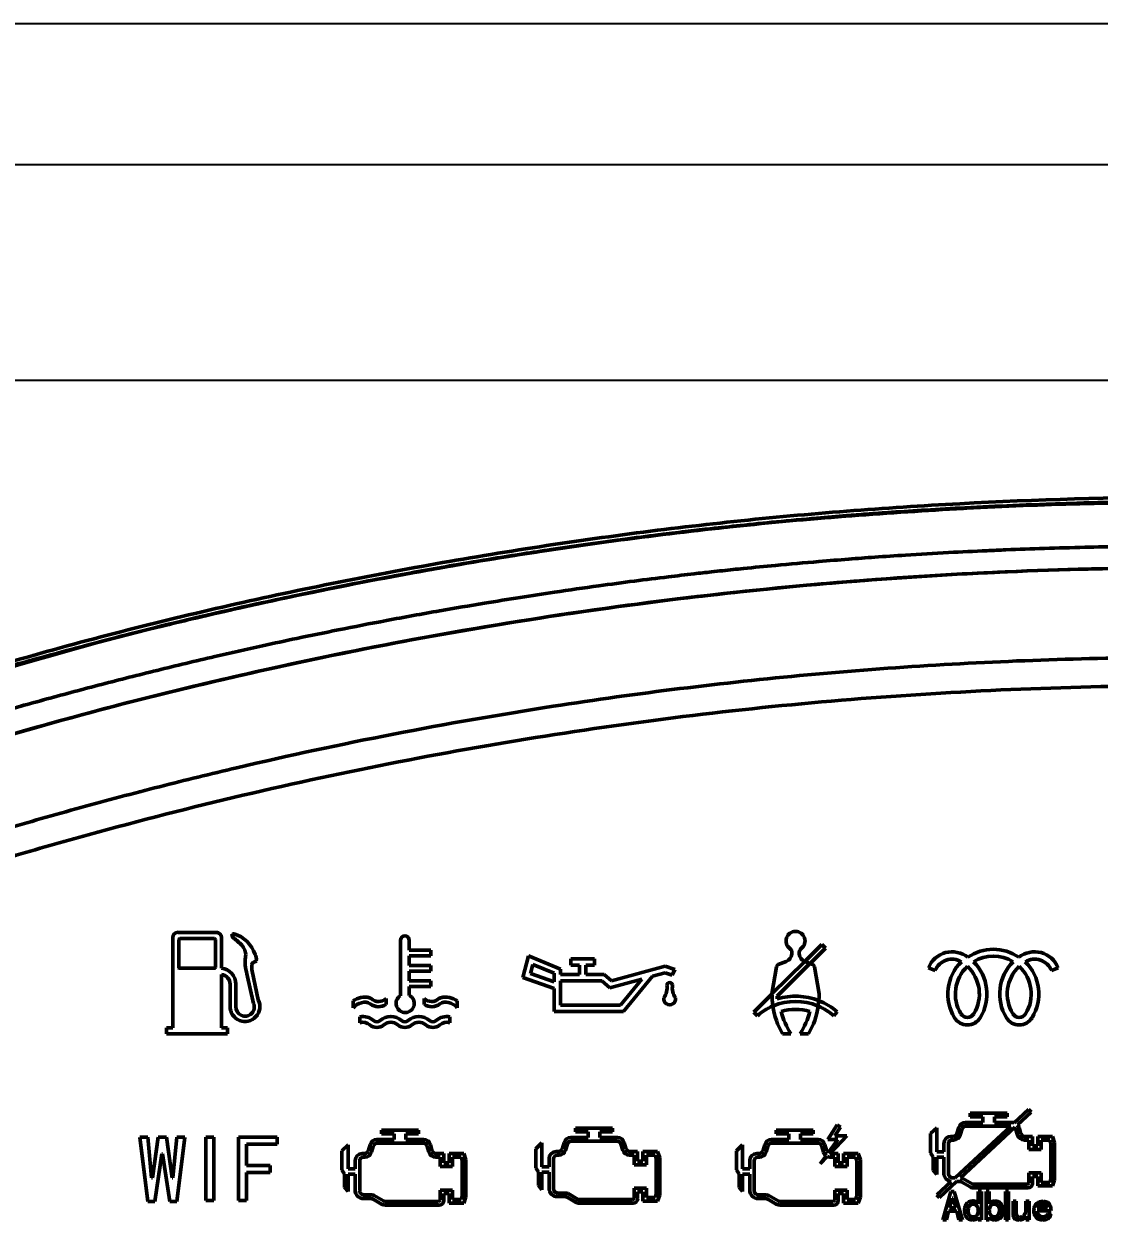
# Model space of a CAD drawing. Extents: x -188 to 653, y 38 to 632.
# Drawn here: x -34.6 to 41.7, y 547.6 to 632.5 of the extents above; entities that cross this region are included whole.
import ezdxf

# ---------------------------------------------------------------- set-up
doc = ezdxf.new("R2010")
doc.units = 0
doc.header["$LTSCALE"] = 5
doc.layers.get('Defpoints').update_dxf_attribs({"linetype": 'CONTINUOUS'})
doc.layers.add('1轮廓实线层', color=7, linetype='CONTINUOUS')
doc.layers.add('2细线层', color=3, linetype='CONTINUOUS')
doc.styles.add('PC_TEXTSTYLE', font='SIMKAI.TTF', dxfattribs={"width": 0.8})
doc.dimstyles.new('TH_GBDIM', dxfattribs={"dimtxt": 3.5, "dimasz": 2.5, "dimexe": 2, "dimexo": 0, "dimgap": 1.5, "dimtad": 1, "dimdec": 1, "dimzin": 0, "dimdsep": 46, "dimtxsty": 'PC_TEXTSTYLE', "dimcen": 2.5, "dimadec": 0, "dimazin": 0, "dimtfac": 0.714286, "dimtdec": 4, "dimtmove": 0, "dimatfit": 3, "dimfxl": 0, "dimtolj": 1, "dimtzin": 0, "dimarcsym": 0})

# ---------------------------------------------------------------- blocks, each defined once
blk = doc.blocks.new('*D7')
at = {"layer": '2细线层', "color": 0, "lineweight": -2}
for p, q in [((-58.415, 603.013), (-58.415, 607.674)), ((153.585, 600.321), (153.585, 607.674)), ((-55.915, 607.174), (151.085, 607.174))]:
    blk.add_line(p, q, dxfattribs=at)
at = {"layer": '2细线层', "color": 0, "lineweight": 50}
for points in [[(-55.915, 607.59), (-55.915, 606.757), (-58.415, 607.174)], [(151.085, 607.59), (151.085, 606.757), (153.585, 607.174)]]:
    blk.add_solid(points, dxfattribs=at)
at = {"layer": 'Defpoints', "color": 0, "lineweight": 50}
for p in [(153.585, 607.174), (-58.415, 603.013), (153.585, 600.321)]:
    blk.add_point(p, dxfattribs=at)
at = {"layer": '2细线层', "color": 0, "insert": (47.585, 610.424), "char_height": 3.5, "attachment_point": 5}
blk.add_mtext('\\A1;212', dxfattribs=at)

msp = doc.modelspace()

# ---------------------------------------------------------------- linework, layer by layer
at = {"layer": '1轮廓实线层', "ltscale": 5}
msp.add_line((642.852, 622.453), (-163.148, 622.453), dxfattribs=at)
at = {"layer": '1轮廓实线层', "lineweight": 50}
for p, q in [((-20.919, 568.002), (-23.625, 568.002)), ((-24.002, 567.626), (-24.002, 561.235)), ((-23.566, 567.501), (-23.566, 565.516)), ((-21.044, 567.567), (-23.5, 567.567)), ((-20.978, 565.516), (-20.978, 567.501)), ((-20.542, 565.45), (-20.542, 567.626)), ((-7.846, 567.43), (-7.846, 563.507)), ((-7.215, 566.74), (-7.215, 567.43)), ((22.051, 567.137), (20.846, 565.942)), ((22.311, 566.874), (22.051, 567.137)), ((-5.687, 566.74), (-7.215, 566.74)), ((-7.215, 565.649), (-7.215, 566.33)), ((-7.215, 566.33), (-5.687, 566.33)), ((-5.687, 566.33), (-5.687, 566.74)), ((1.252, 566.324), (0.843, 564.799)), ((3.524, 565.401), (1.252, 566.324)), ((5.916, 566.128), (4.257, 566.128)), ((4.257, 566.128), (4.257, 565.68)), ((5.916, 565.68), (5.916, 566.128)), ((21.221, 565.793), (22.311, 566.874)), ((-23.5, 565.45), (-21.044, 565.45)), ((-17.93, 563.203), (-18.362, 565.259)), ((-5.687, 565.649), (-7.215, 565.649)), ((-7.215, 564.558), (-7.215, 565.239)), ((-7.215, 565.239), (-5.687, 565.239)), ((-5.687, 565.239), (-5.687, 565.649)), ((1.553, 565.717), (1.384, 565.086)), ((3.075, 565.099), (1.553, 565.717)), ((3.524, 565.007), (3.524, 565.401)), ((4.257, 565.68), (4.874, 565.68)), ((4.874, 565.68), (4.874, 565.007)), ((5.323, 565.007), (5.323, 565.68)), ((5.323, 565.68), (5.916, 565.68)), ((10.95, 565.596), (7.133, 564.558)), ((11.616, 565.358), (10.95, 565.596)), ((11.449, 564.954), (11.616, 565.358)), ((18.839, 565.556), (18.512, 563.628)), ((20.841, 565.937), (18.521, 563.636)), ((18.884, 563.476), (21.214, 565.786)), ((19.53, 565.94), (18.97, 565.718)), ((21.214, 565.786), (20.841, 565.937)), ((21.41, 565.718), (21.221, 565.793)), ((21.869, 563.628), (21.542, 565.555)), ((29.625, 565.493), (30.104, 565.299)), ((38.349, 565.299), (38.828, 565.493)), ((-20.546, 561.228), (-20.546, 565.008)), ((-18.734, 565.053), (-18.26, 562.957)), ((-5.687, 564.558), (-7.215, 564.558)), ((-5.687, 564.149), (-5.687, 564.558)), ((0.843, 564.799), (3.075, 564.026)), ((1.384, 565.086), (3.075, 564.501)), ((3.075, 564.501), (3.075, 565.099)), ((4.874, 565.007), (3.524, 565.007)), ((6.439, 564.558), (3.524, 564.558)), ((3.524, 564.558), (3.524, 562.839)), ((6.604, 565.007), (5.323, 565.007)), ((7.023, 564.064), (6.439, 564.558)), ((7.133, 564.558), (6.604, 565.007)), ((9.291, 564.68), (7.023, 564.064)), ((7.768, 562.839), (9.291, 564.68)), ((7.979, 562.391), (10.042, 564.884)), ((10.042, 564.884), (10.941, 565.128)), ((10.941, 565.128), (11.449, 564.954)), ((-19.929, 564.318), (-19.929, 562.741)), ((-19.524, 562.749), (-19.524, 564.325)), ((-7.215, 563.531), (-7.215, 564.149)), ((-7.215, 564.149), (-5.687, 564.149)), ((3.075, 564.026), (3.068, 562.391)), ((18.512, 563.627), (17.222, 562.348)), ((18.512, 563.628), (18.512, 563.627)), ((-11.208, 563.136), (-11.208, 562.642)), ((-8.863, 562.877), (-8.863, 563.318)), ((-6.155, 563.317), (-6.155, 562.877)), ((-3.811, 562.642), (-3.811, 563.136)), ((3.524, 562.839), (7.768, 562.839)), ((18.893, 563.28), (18.884, 563.476)), ((-10.725, 562.012), (-10.725, 561.591)), ((-4.335, 561.591), (-4.335, 562.012)), ((3.068, 562.391), (7.979, 562.391)), ((17.222, 562.348), (17.482, 562.085)), ((22.907, 562.077), (23.151, 562.355)), ((-24.002, 561.235), (-24.438, 561.235)), ((-24.438, 561.235), (-24.438, 560.799)), ((-20.106, 561.228), (-20.546, 561.228)), ((-20.106, 560.799), (-20.106, 561.228)), ((-24.438, 560.799), (-20.106, 560.799)), ((19.266, 560.808), (19.853, 560.808)), ((20.527, 560.808), (21.115, 560.808)), ((35.206, 555.184), (32.591, 555.184)), ((32.591, 555.184), (32.591, 554.92)), ((35.206, 554.92), (35.206, 555.184)), ((36.731, 555.444), (35.714, 554.497)), ((35.942, 554.355), (36.908, 555.254)), ((36.908, 555.254), (36.731, 555.444)), ((23.148, 554.351), (22.487, 553.303)), ((22.979, 553.56), (23.39, 554.18)), ((23.39, 554.18), (23.148, 554.351)), ((31.511, 550.583), (35.461, 554.262)), ((35.755, 554.18), (31.892, 550.583)), ((33.483, 554.517), (32.258, 554.517)), ((35.461, 554.262), (32.261, 554.262)), ((32.591, 554.92), (33.483, 554.92)), ((33.483, 554.92), (33.483, 554.517)), ((34.314, 554.517), (34.314, 554.92)), ((34.314, 554.92), (35.206, 554.92)), ((35.572, 554.517), (34.314, 554.517)), ((-26.34, 553.471), (-25.774, 553.471)), ((-25.778, 548.909), (-26.34, 553.471)), ((-25.774, 553.471), (-25.5, 550.596)), ((-25.446, 550.596), (-25.043, 553.471)), ((-25.043, 553.471), (-24.451, 553.471)), ((-24.451, 553.471), (-24.047, 550.596)), ((-23.994, 550.596), (-23.719, 553.471)), ((-23.719, 553.471), (-23.153, 553.471)), ((-23.153, 553.471), (-23.715, 548.909)), ((-21.653, 553.471), (-21.09, 553.471)), ((-21.653, 548.971), (-21.653, 553.471)), ((-21.09, 553.471), (-21.09, 548.971)), ((-19.34, 553.471), (-16.59, 553.471)), ((-19.34, 548.971), (-19.34, 553.471)), ((-16.59, 553.471), (-16.59, 552.971)), ((-6.567, 553.969), (-9.181, 553.969)), ((-9.181, 553.969), (-9.181, 553.706)), ((-9.181, 553.706), (-8.29, 553.706)), ((-8.29, 553.706), (-8.29, 553.303)), ((-7.458, 553.303), (-7.458, 553.706)), ((-7.458, 553.706), (-6.567, 553.706)), ((-6.567, 553.706), (-6.567, 553.969)), ((5.471, 553.44), (4.246, 553.44)), ((7.194, 554.106), (4.579, 554.106)), ((4.579, 554.106), (4.579, 553.843)), ((4.579, 553.843), (5.471, 553.843)), ((5.471, 553.843), (5.471, 553.44)), ((6.302, 553.44), (6.302, 553.843)), ((6.302, 553.843), (7.194, 553.843)), ((7.56, 553.44), (6.302, 553.44)), ((7.194, 553.843), (7.194, 554.106)), ((21.433, 553.969), (18.819, 553.969)), ((18.819, 553.969), (18.819, 553.706)), ((18.819, 553.706), (19.71, 553.706)), ((19.71, 553.706), (19.71, 553.303)), ((20.542, 553.303), (20.542, 553.706)), ((20.542, 553.706), (21.433, 553.706)), ((21.433, 553.706), (21.433, 553.969)), ((22.64, 552.31), (23.84, 553.56)), ((23.84, 553.56), (22.979, 553.56)), ((30.212, 554.137), (29.765, 553.726)), ((29.765, 553.726), (29.765, 552.368)), ((30.212, 552.437), (30.212, 554.137)), ((31.398, 553.524), (31.219, 553.524)), ((31.776, 554.159), (31.639, 553.703)), ((32.02, 554.083), (31.883, 553.626)), ((35.947, 553.626), (35.81, 554.083)), ((36.191, 553.703), (36.054, 554.159)), ((37.001, 553.524), (36.432, 553.524)), ((37.001, 552.852), (37.001, 553.524)), ((38.416, 553.524), (37.379, 553.524)), ((37.379, 553.524), (37.379, 552.852)), ((38.565, 553.077), (38.416, 553.524)), ((-18.778, 552.971), (-18.778, 551.471)), ((-16.59, 552.971), (-18.778, 552.971)), ((-11.56, 552.922), (-12.008, 552.511)), ((-12.008, 552.511), (-12.008, 551.153)), ((-11.56, 551.222), (-11.56, 552.922)), ((-9.996, 552.945), (-10.134, 552.488)), ((-9.752, 552.868), (-9.89, 552.411)), ((-8.29, 553.303), (-9.515, 553.303)), ((-6.204, 553.047), (-9.512, 553.047)), ((-6.2, 553.303), (-7.458, 553.303)), ((-5.825, 552.411), (-5.963, 552.868)), ((-5.581, 552.488), (-5.719, 552.945)), ((2.2, 553.059), (1.753, 552.648)), ((1.753, 552.648), (1.753, 551.29)), ((2.2, 551.359), (2.2, 553.059)), ((3.764, 553.082), (3.627, 552.625)), ((4.008, 553.005), (3.871, 552.548)), ((7.557, 553.184), (4.249, 553.184)), ((7.935, 552.548), (7.798, 553.005)), ((8.179, 552.625), (8.042, 553.082)), ((16.44, 552.922), (15.992, 552.511)), ((15.992, 552.511), (15.992, 551.153)), ((16.44, 551.222), (16.44, 552.922)), ((18.004, 552.945), (17.866, 552.488)), ((18.248, 552.868), (18.11, 552.411)), ((19.71, 553.303), (18.485, 553.303)), ((21.796, 553.047), (18.488, 553.047)), ((21.8, 553.303), (20.542, 553.303)), ((22.175, 552.411), (22.037, 552.868)), ((22.419, 552.488), (22.281, 552.945)), ((22.487, 553.303), (23.189, 553.303)), ((23.189, 553.303), (22.507, 552.361)), ((30.716, 553.021), (30.716, 552.437)), ((31.035, 553.017), (31.035, 550.897)), ((31.401, 553.268), (31.287, 553.268)), ((36.746, 553.268), (36.429, 553.268)), ((36.746, 552.597), (36.746, 553.268)), ((37.634, 552.597), (36.746, 552.597)), ((37.379, 552.852), (37.001, 552.852)), ((37.634, 553.268), (37.634, 552.597)), ((38.232, 553.268), (37.634, 553.268)), ((38.309, 553.037), (38.232, 553.268)), ((38.309, 550.495), (38.309, 553.037)), ((38.565, 550.454), (38.565, 553.077)), ((-24.775, 552.285), (-25.278, 548.909)), ((-24.718, 552.285), (-24.775, 552.285)), ((-24.215, 548.909), (-24.718, 552.285)), ((-11.057, 551.806), (-11.057, 551.222)), ((-10.737, 551.802), (-10.737, 549.682)), ((-10.375, 552.309), (-10.554, 552.309)), ((-10.371, 552.053), (-10.486, 552.053)), ((-5.027, 552.053), (-5.344, 552.053)), ((-4.771, 552.309), (-5.341, 552.309)), ((-5.027, 551.382), (-5.027, 552.053)), ((-4.771, 551.638), (-4.771, 552.309)), ((-4.394, 551.638), (-4.771, 551.638)), ((-3.356, 552.309), (-4.394, 552.309)), ((-4.394, 552.309), (-4.394, 551.638)), ((-4.138, 552.053), (-4.138, 551.382)), ((-3.541, 552.053), (-4.138, 552.053)), ((-3.463, 551.822), (-3.541, 552.053)), ((-3.463, 549.28), (-3.463, 551.822)), ((-3.208, 551.863), (-3.356, 552.309)), ((-3.208, 549.239), (-3.208, 551.863)), ((2.704, 551.943), (2.704, 551.359)), ((3.023, 551.939), (3.023, 549.819)), ((3.386, 552.446), (3.207, 552.446)), ((3.389, 552.19), (3.275, 552.19)), ((8.734, 552.19), (8.417, 552.19)), ((8.989, 552.446), (8.42, 552.446)), ((8.734, 551.519), (8.734, 552.19)), ((8.989, 551.775), (8.989, 552.446)), ((9.367, 551.775), (8.989, 551.775)), ((10.404, 552.446), (9.367, 552.446)), ((9.367, 552.446), (9.367, 551.775)), ((9.622, 552.19), (9.622, 551.519)), ((10.22, 552.19), (9.622, 552.19)), ((10.297, 551.959), (10.22, 552.19)), ((10.297, 549.417), (10.297, 551.959)), ((10.553, 552), (10.404, 552.446)), ((10.553, 549.376), (10.553, 552)), ((16.943, 551.806), (16.943, 551.222)), ((17.263, 551.802), (17.263, 549.682)), ((17.625, 552.309), (17.446, 552.309)), ((17.629, 552.053), (17.514, 552.053)), ((21.944, 551.584), (22.356, 552.153)), ((22.441, 552.102), (21.944, 551.584)), ((22.973, 552.053), (22.656, 552.053)), ((23.229, 552.309), (22.659, 552.309)), ((22.973, 551.382), (22.973, 552.053)), ((23.229, 551.638), (23.229, 552.309)), ((23.606, 551.638), (23.229, 551.638)), ((24.644, 552.309), (23.606, 552.309)), ((23.606, 552.309), (23.606, 551.638)), ((23.862, 552.053), (23.862, 551.382)), ((24.459, 552.053), (23.862, 552.053)), ((24.537, 551.822), (24.459, 552.053)), ((24.537, 549.28), (24.537, 551.822)), ((24.792, 551.863), (24.644, 552.309)), ((24.792, 549.239), (24.792, 551.863)), ((29.765, 552.368), (29.957, 552.053)), ((29.957, 552.053), (29.957, 551.117)), ((30.716, 552.437), (30.212, 552.437)), ((30.212, 550.823), (30.212, 552.053)), ((30.212, 552.053), (30.716, 552.053)), ((30.716, 552.053), (30.716, 550.908)), ((-18.778, 551.471), (-17.09, 551.471)), ((-18.778, 550.971), (-18.778, 548.971)), ((-17.09, 550.971), (-18.778, 550.971)), ((-17.09, 551.471), (-17.09, 550.971)), ((-12.008, 551.153), (-11.816, 550.839)), ((-11.816, 550.839), (-11.816, 549.903)), ((-11.057, 551.222), (-11.56, 551.222)), ((-11.56, 549.608), (-11.56, 550.839)), ((-11.56, 550.839), (-11.057, 550.839)), ((-11.057, 550.839), (-11.057, 549.694)), ((-4.138, 551.382), (-5.027, 551.382)), ((1.753, 551.29), (1.945, 550.976)), ((1.945, 550.976), (1.945, 550.04)), ((2.704, 551.359), (2.2, 551.359)), ((2.2, 549.745), (2.2, 550.976)), ((2.2, 550.976), (2.704, 550.976)), ((2.704, 550.976), (2.704, 549.831)), ((9.622, 551.519), (8.734, 551.519)), ((15.992, 551.153), (16.184, 550.839)), ((16.184, 550.839), (16.184, 549.903)), ((16.943, 551.222), (16.44, 551.222)), ((16.44, 549.608), (16.44, 550.839)), ((16.44, 550.839), (16.943, 550.839)), ((16.943, 550.839), (16.943, 549.694)), ((23.862, 551.382), (22.973, 551.382)), ((29.957, 551.117), (30.212, 550.823)), ((36.746, 550.935), (37.634, 550.935)), ((36.746, 550.242), (36.746, 550.935)), ((37.634, 550.935), (37.634, 550.263)), ((-25.5, 550.596), (-25.446, 550.596)), ((-24.047, 550.596), (-23.994, 550.596)), ((1.945, 550.04), (2.2, 549.745)), ((31.239, 550.33), (30.224, 549.385)), ((30.401, 549.195), (31.617, 550.327)), ((31.349, 550.583), (31.511, 550.583)), ((31.617, 550.327), (31.835, 550.327)), ((31.892, 550.583), (31.903, 550.583)), ((31.994, 550.284), (32.595, 549.938)), ((32.063, 550.54), (32.721, 550.16)), ((32.847, 550.126), (36.629, 550.126)), ((37.001, 550.19), (37.001, 550.679)), ((37.001, 550.679), (37.379, 550.679)), ((37.379, 550.679), (37.379, 550.008)), ((37.379, 550.008), (38.416, 550.008)), ((37.634, 550.263), (38.232, 550.263)), ((38.232, 550.263), (38.309, 550.495)), ((38.416, 550.008), (38.565, 550.454)), ((-11.816, 549.903), (-11.56, 549.608)), ((-10.476, 549.113), (-9.938, 549.113)), ((-10.424, 549.368), (-9.869, 549.368)), ((-9.71, 549.326), (-9.051, 548.945)), ((-5.027, 549.72), (-4.138, 549.72)), ((-5.027, 549.028), (-5.027, 549.72)), ((-4.771, 548.976), (-4.771, 549.464)), ((-4.771, 549.464), (-4.394, 549.464)), ((-4.394, 549.464), (-4.394, 548.793)), ((-4.138, 549.72), (-4.138, 549.049)), ((-3.541, 549.049), (-3.463, 549.28)), ((-3.356, 548.793), (-3.208, 549.239)), ((3.285, 549.25), (3.823, 549.25)), ((3.337, 549.505), (3.891, 549.505)), ((3.983, 549.207), (4.583, 548.86)), ((4.051, 549.463), (4.71, 549.082)), ((8.734, 549.165), (8.734, 549.857)), ((8.734, 549.857), (9.622, 549.857)), ((8.989, 549.113), (8.989, 549.601)), ((8.989, 549.601), (9.367, 549.601)), ((9.367, 549.601), (9.367, 548.93)), ((9.622, 549.857), (9.622, 549.186)), ((9.622, 549.186), (10.22, 549.186)), ((10.22, 549.186), (10.297, 549.417)), ((10.404, 548.93), (10.553, 549.376)), ((16.184, 549.903), (16.44, 549.608)), ((17.524, 549.113), (18.062, 549.113)), ((17.576, 549.368), (18.131, 549.368)), ((18.29, 549.326), (18.949, 548.945)), ((22.973, 549.028), (22.973, 549.72)), ((22.973, 549.72), (23.862, 549.72)), ((23.229, 548.976), (23.229, 549.464)), ((23.229, 549.464), (23.606, 549.464)), ((23.606, 549.464), (23.606, 548.793)), ((23.862, 549.72), (23.862, 549.049)), ((24.459, 549.049), (24.537, 549.28)), ((24.644, 548.793), (24.792, 549.239)), ((30.224, 549.385), (30.401, 549.195)), ((30.634, 547.616), (31.224, 549.616)), ((31.312, 549.153), (31.117, 548.449)), ((31.224, 549.616), (31.46, 549.616)), ((31.373, 549.153), (31.312, 549.153)), ((31.568, 548.449), (31.373, 549.153)), ((31.46, 549.616), (32.051, 547.616)), ((32.846, 549.871), (36.682, 549.871)), ((33.162, 549.616), (33.384, 549.616)), ((33.162, 548.738), (33.162, 549.616)), ((33.384, 549.616), (33.384, 547.616)), ((33.717, 549.616), (33.94, 549.616)), ((33.717, 547.616), (33.717, 549.616)), ((33.94, 549.616), (33.94, 548.74)), ((35.08, 549.616), (35.302, 549.616)), ((35.08, 547.616), (35.08, 549.616)), ((35.302, 549.616), (35.302, 547.616)), ((-25.278, 548.909), (-25.778, 548.909)), ((-23.715, 548.909), (-24.215, 548.909)), ((-21.09, 548.971), (-21.653, 548.971)), ((-18.778, 548.971), (-19.34, 548.971)), ((-9.778, 549.07), (-9.178, 548.723)), ((-8.926, 548.656), (-5.091, 548.656)), ((-8.925, 548.912), (-5.143, 548.912)), ((-4.394, 548.793), (-3.356, 548.793)), ((-4.138, 549.049), (-3.541, 549.049)), ((4.834, 548.793), (8.67, 548.793)), ((4.835, 549.049), (8.618, 549.049)), ((9.367, 548.93), (10.404, 548.93)), ((18.222, 549.07), (18.822, 548.723)), ((19.074, 548.656), (22.909, 548.656)), ((19.075, 548.912), (22.857, 548.912)), ((23.606, 548.793), (24.644, 548.793)), ((23.862, 549.049), (24.459, 549.049)), ((31.051, 548.227), (30.895, 547.616)), ((31.634, 548.227), (31.051, 548.227)), ((31.117, 548.449), (31.568, 548.449)), ((31.79, 547.616), (31.634, 548.227)), ((35.628, 548.921), (35.85, 548.921)), ((35.628, 547.997), (35.628, 548.921)), ((35.85, 548.921), (35.85, 548.084)), ((36.544, 548.921), (36.766, 548.921)), ((36.544, 548.328), (36.544, 548.921)), ((36.766, 548.921), (36.766, 547.616)), ((37.35, 548.449), (38.072, 548.449)), ((38.322, 548.254), (37.35, 548.254)), ((30.895, 547.616), (30.634, 547.616)), ((32.051, 547.616), (31.79, 547.616)), ((33.162, 547.616), (33.162, 547.786)), ((33.384, 547.616), (33.162, 547.616)), ((33.94, 547.616), (33.717, 547.616)), ((33.94, 547.786), (33.94, 547.616)), ((35.302, 547.616), (35.08, 547.616)), ((36.544, 547.616), (36.544, 547.86)), ((36.766, 547.616), (36.544, 547.616)), ((38.072, 548.06), (38.322, 548.06))]:
    msp.add_line(p, q, dxfattribs=at)
for centre, radius, start, end in [((-23.625, 567.626), 0.377, 90.00491, 179.94444), ((-20.919, 567.626), 0.377, 0.05489, 89.99459), ((-19.648, 567.773), 0.151, 137.29708, 232.8535), ((-19.683, 567.805), 0.104, 72.32656, 137.15966), ((-20.357, 565.692), 2.321, 18.65741, 72.32778), ((-7.53, 567.43), 0.315, 359.99966, 179.99966), ((20.19, 567.398), 0.674, 306.61166, 233.38766), ((-23.5, 567.501), 0.0663, 89.99966, 179.99966), ((-21.044, 567.501), 0.0663, 359.99966, 89.99966), ((-23.245, 563.009), 5.818, 45.48515, 52.9482), ((-20.011, 566.298), 1.205, 7.56046, 45.51138), ((-18.751, 566.09), 0.686, 350.19714, 30.15487), ((19.296, 566.534), 0.639, 291.52484, 353.58723), ((19.557, 566.55), 0.384, 346.74186, 52.99105), ((20.825, 566.55), 0.385, 127.2229, 193.19523), ((21.085, 566.534), 0.639, 186.4121, 247.99581), ((31.297, 564.815), 1.805, 51.65275, 157.92127), ((31.297, 564.815), 1.288, 59.10111, 157.92127), ((34.226, 563.627), 3.17, 55.21032, 124.78901), ((34.226, 563.627), 2.691, 58.37895, 121.62037), ((37.155, 564.815), 1.805, 22.07806, 128.34658), ((37.155, 564.815), 1.288, 22.07806, 120.89822), ((-23.5, 565.516), 0.0663, 179.99966, 269.99966), ((-21.044, 565.516), 0.0663, 269.99966, 359.99966), ((-20.654, 564.325), 1.13, 359.99966, 84.29316), ((-18.111, 565.605), 0.315, 102.98545, 156.65653), ((-16.076, 565.685), 2.325, 178.89803, 190.56724), ((-18.192, 566.056), 0.144, 274.23023, 324.86127), ((19.048, 565.521), 0.212, 111.4653, 170.52438), ((21.333, 565.521), 0.212, 9.47495, 68.53402), ((34.226, 563.627), 3.225, 134.67829, 211.46718), ((34.226, 563.627), 2.691, 133.13638, 211.46718), ((30.546, 563.627), 2.691, 328.53214, 46.86295), ((30.546, 563.627), 3.225, 328.53214, 45.2819), ((37.906, 563.627), 3.225, 134.71743, 211.46718), ((37.906, 563.627), 2.691, 133.13638, 211.46718), ((34.226, 563.627), 2.691, 328.53214, 46.86295), ((34.226, 563.627), 3.225, 328.53214, 45.32104), ((-20.624, 564.318), 0.694, 359.99966, 83.55684), ((11.261, 564.233), 0.207, 7.22846, 172.77086), ((-7.509, 562.957), 0.645, 121.45159, 62.84353), ((9.937, 564.044), 1.139, 323.02113, 10.90168), ((12.585, 564.044), 1.139, 169.09764, 216.97819), ((24.162, 563.628), 5.642, 179.91651, 188.67691), ((16.218, 563.627), 5.65, 355.1971, 0.00566), ((-18.875, 562.733), 1.055, 179.53178, 26.45587), ((-18.869, 562.712), 0.656, 176.75887, 21.92609), ((-10.361, 561.936), 1.468, 77.10816, 125.20519), ((-10.418, 561.991), 1.024, 100.41103, 140.49829), ((-10.358, 562.422), 0.626, 53.00416, 113.04101), ((-10.095, 563.108), 0.266, 46.43223, 76.801), ((-9.39, 563.707), 0.983, 233.04064, 302.40249), ((-9.396, 563.841), 0.746, 226.36666, 315.52701), ((-5.623, 563.841), 0.746, 224.54986, 313.62927), ((-5.628, 563.705), 0.981, 237.56282, 306.99603), ((-4.926, 563.11), 0.264, 102.83972, 133.63564), ((-4.657, 562.425), 0.626, 71.33045, 127.46395), ((-4.657, 561.936), 1.468, 54.80202, 102.89727), ((-4.613, 562.006), 1.024, 38.40496, 81.23195), ((11.261, 563.278), 0.421, 169.05882, 10.94051), ((20.19, 558.99), 4.112, 113.09507, 131.18519), ((24.162, 563.627), 5.65, 188.69338, 209.93066), ((20.19, 558.99), 4.112, 67.02244, 112.96851), ((20.19, 558.99), 4.482, 68.39377, 106.82066), ((16.218, 563.627), 5.65, 330.06866, 351.30369), ((16.218, 563.629), 5.642, 351.30774, 355.20504), ((20.19, 558.99), 4.112, 48.65179, 66.89589), ((20.19, 558.99), 4.482, 48.65606, 68.2779), ((-10.511, 560.863), 1.169, 49.1082, 100.57271), ((-8.524, 560.863), 1.169, 49.11186, 130.88764), ((-6.536, 560.863), 1.169, 49.11186, 130.88766), ((-4.55, 560.863), 1.169, 79.42717, 130.89205), ((20.19, 558.457), 4.069, 75.44657, 104.54966), ((25.185, 564.05), 6.24, 195.37367, 211.30271), ((15.196, 564.05), 6.24, 328.69465, 344.62424), ((32.386, 562.501), 1.068, 211.46718, 328.53214), ((32.386, 562.501), 0.534, 211.46718, 328.53214), ((36.066, 562.501), 1.068, 211.46718, 328.53214), ((36.066, 562.501), 0.534, 211.46718, 328.53214), ((-10.511, 560.863), 0.759, 49.10622, 106.41322), ((-9.517, 562.01), 0.758, 229.09222, 310.90691), ((-9.517, 562.01), 0.349, 229.07109, 310.92756), ((-8.524, 560.863), 0.759, 49.11186, 130.88766), ((-7.53, 562.011), 0.759, 229.12012, 310.87901), ((-7.53, 562.011), 0.35, 229.13171, 310.86694), ((-6.536, 560.863), 0.759, 49.11186, 130.88766), ((-5.543, 562.01), 0.758, 229.09222, 310.90691), ((-5.543, 562.01), 0.349, 229.07109, 310.92756), ((-4.55, 560.863), 0.759, 73.58699, 130.89442), ((32.258, 554.014), 0.503, 89.99966, 163.23851), ((32.261, 554.01), 0.251, 89.99966, 163.23851), ((35.572, 554.014), 0.503, 73.6469, 89.99966), ((35.569, 554.01), 0.251, 16.76082, 42.41309), ((35.572, 554.014), 0.503, 16.76082, 42.576), ((4.246, 552.937), 0.503, 89.99966, 163.23851), ((7.56, 552.937), 0.503, 16.76082, 89.99966), ((31.219, 553.021), 0.503, 89.99966, 179.99966), ((31.398, 553.775), 0.251, 269.99966, 343.23851), ((31.401, 553.771), 0.503, 269.99966, 343.23851), ((36.429, 553.771), 0.503, 196.76082, 269.99966), ((36.432, 553.775), 0.251, 196.76082, 269.99966), ((-10.375, 552.561), 0.251, 269.99966, 343.23851), ((-9.515, 552.8), 0.503, 89.99966, 163.23851), ((-9.512, 552.796), 0.251, 89.99966, 163.23851), ((-6.204, 552.796), 0.251, 16.76082, 89.99966), ((-6.2, 552.8), 0.503, 16.76082, 89.99966), ((-5.341, 552.561), 0.251, 196.76082, 269.99966), ((3.386, 552.698), 0.251, 269.99966, 343.23851), ((3.389, 552.693), 0.503, 269.99966, 343.23851), ((4.249, 552.933), 0.251, 89.99966, 163.23851), ((7.557, 552.933), 0.251, 16.76082, 89.99966), ((8.417, 552.693), 0.503, 196.76082, 269.99966), ((8.42, 552.698), 0.251, 196.76082, 269.99966), ((17.625, 552.561), 0.251, 269.99966, 343.23851), ((18.485, 552.8), 0.503, 89.99966, 163.23851), ((18.488, 552.796), 0.251, 89.99966, 163.23851), ((21.796, 552.796), 0.251, 16.76082, 89.99966), ((21.8, 552.8), 0.503, 16.76082, 89.99966), ((22.659, 552.561), 0.251, 196.76082, 232.60737), ((31.287, 553.017), 0.251, 89.99966, 179.99966), ((-10.554, 551.806), 0.503, 89.99966, 179.99966), ((-10.486, 551.802), 0.251, 89.99966, 179.99966), ((-10.371, 552.556), 0.503, 269.99966, 343.23851), ((-5.344, 552.556), 0.503, 196.76082, 269.99966), ((3.207, 551.943), 0.503, 89.99966, 179.99966), ((3.275, 551.939), 0.251, 89.99966, 179.99966), ((17.446, 551.806), 0.503, 89.99966, 179.99966), ((17.514, 551.802), 0.251, 89.99966, 179.99966), ((17.629, 552.556), 0.503, 269.99966, 343.23851), ((22.656, 552.556), 0.503, 196.76082, 233.34406), ((22.656, 552.556), 0.503, 244.61234, 269.99966), ((22.659, 552.561), 0.251, 265.59786, 269.99966), ((31.296, 550.908), 0.581, 179.99966, 264.32132), ((31.349, 550.897), 0.314, 179.99966, 269.99966), ((31.835, 550.008), 0.32, 59.99976, 89.99966), ((31.903, 550.263), 0.32, 59.99976, 89.99966), ((32.846, 550.373), 0.503, 240.0018, 269.99966), ((32.847, 550.378), 0.251, 240.00185, 269.99966), ((36.629, 550.242), 0.116, 269.99966, 359.99966), ((36.682, 550.19), 0.32, 269.99966, 359.99966), ((-10.476, 549.694), 0.581, 179.99966, 269.99966), ((-10.424, 549.682), 0.314, 179.99966, 269.99966), ((-9.938, 548.793), 0.32, 59.99976, 89.99966), ((-9.869, 549.049), 0.32, 59.99976, 89.99966), ((3.285, 549.831), 0.581, 179.99966, 269.99966), ((3.337, 549.819), 0.314, 179.99966, 269.99966), ((3.823, 548.93), 0.32, 59.99976, 89.99966), ((3.891, 549.186), 0.32, 59.99976, 89.99966), ((4.835, 549.3), 0.251, 240.00185, 269.99966), ((8.618, 549.165), 0.116, 269.99966, 359.99966), ((8.67, 549.113), 0.32, 269.99966, 359.99966), ((17.524, 549.694), 0.581, 179.99966, 269.99966), ((17.576, 549.682), 0.314, 179.99966, 269.99966), ((18.062, 548.793), 0.32, 59.99976, 89.99966), ((18.131, 549.049), 0.32, 59.99976, 89.99966), ((-8.926, 549.159), 0.503, 240.0018, 269.99966), ((-8.925, 549.163), 0.251, 240.00185, 269.99966), ((-5.143, 549.028), 0.116, 269.99966, 359.99966), ((-5.091, 548.976), 0.32, 269.99966, 359.99966), ((4.834, 549.296), 0.503, 240.0018, 269.99966), ((19.074, 549.159), 0.503, 240.0018, 269.99966), ((19.075, 549.163), 0.251, 240.00185, 269.99966), ((22.857, 549.028), 0.116, 269.99966, 359.99966), ((22.909, 548.976), 0.32, 269.99966, 359.99966)]:
    msp.add_arc(centre, radius, start, end, dxfattribs=at)
for points, knots in [([(-46.396, 583.924), (-41.289, 585.487), (-31.166, 588.584), (-15.642, 592.278), (-0.008, 595.183), (15.86, 597.302), (31.893, 598.547), (48.115, 599.026), (64.373, 598.584), (80.513, 597.359), (96.545, 595.24), (112.343, 592.319), (127.978, 588.603), (138.152, 585.49), (143.275, 583.923)], [0, 0, 0, 0, 0.083807, 0.166137, 0.24899, 0.331267, 0.414382, 0.498306, 0.582293, 0.665941, 0.749246, 0.833036, 0.915939, 1, 1, 1, 1]), ([(-46.295, 583.622), (-41.203, 585.183), (-31.06, 588.292), (-15.485, 591.969), (0.273, 594.895), (16.24, 596.983), (32.301, 598.239), (48.446, 598.652), (64.594, 598.238), (80.655, 596.981), (96.623, 594.892), (112.377, 591.965), (127.947, 588.289), (138.084, 585.181), (143.173, 583.621)], [0, 0, 0, 0, 0.0837008, 0.1667239, 0.2500206, 0.3333633, 0.4166961, 0.500045, 0.5833674, 0.6667439, 0.7500651, 0.8333642, 0.9163502, 1, 1, 1, 1]), ([(141.706, 584.091), (140.622, 584.432), (137.966, 585.266), (134.255, 586.365), (130.572, 587.406), (127.431, 588.257), (124.12, 589.117), (120.708, 589.961), (117.21, 590.783), (114.312, 591.429), (111.924, 591.941), (109.978, 592.344), (108.334, 592.674), (106.97, 592.94), (105.733, 593.178), (104.053, 593.492), (102.108, 593.843), (99.995, 594.209), (98.099, 594.525), (96.331, 594.808), (94.64, 595.07), (92.701, 595.358), (90.174, 595.716), (87.53, 596.065), (85.041, 596.371), (82.779, 596.633), (80.168, 596.917), (77.397, 597.191), (74.939, 597.411), (73.168, 597.558), (71.57, 597.682), (69.71, 597.818), (67.239, 597.981), (64.546, 598.134), (61.879, 598.261), (59.382, 598.359), (57.282, 598.425), (55.532, 598.469), (54.203, 598.497), (52.866, 598.519), (51.51, 598.535), (50.142, 598.546), (48.471, 598.551), (46.217, 598.545), (43.097, 598.51), (39.465, 598.428), (35.741, 598.296), (32.417, 598.139), (29.546, 597.975), (27.217, 597.822), (25.344, 597.685), (23.579, 597.548), (21.448, 597.37), (18.932, 597.138), (16.424, 596.885), (14.347, 596.66), (12.525, 596.452), (10.562, 596.216), (8.19, 595.915), (5.536, 595.554), (3.062, 595.195), (0.819, 594.852), (-1.49, 594.483), (-4.628, 593.955), (-7.915, 593.361), (-11.486, 592.673), (-14.674, 592.024), (-17.98, 591.312), (-21.203, 590.582), (-24.311, 589.844), (-27.172, 589.132), (-29.743, 588.469), (-31.97, 587.875), (-34.247, 587.25), (-36.845, 586.516), (-39.689, 585.681), (-42.482, 584.832), (-44.099, 584.322), (-44.828, 584.092)], [0, 0, 0, 0, 0.018151, 0.044471, 0.061738, 0.079164, 0.096301, 0.116179, 0.135062, 0.15339, 0.16331, 0.173816, 0.184908, 0.189885, 0.195836, 0.204859, 0.216953, 0.227138, 0.238778, 0.247368, 0.25544, 0.265819, 0.278344, 0.295757, 0.307935, 0.317944, 0.331696, 0.349384, 0.361892, 0.370641, 0.37743, 0.387174, 0.40006, 0.416472, 0.429685, 0.442126, 0.455821, 0.462787, 0.469696, 0.476741, 0.483856, 0.49104, 0.498292, 0.51016, 0.526541, 0.547424, 0.567369, 0.585231, 0.599845, 0.612683, 0.622031, 0.629469, 0.640619, 0.655775, 0.669333, 0.680408, 0.688746, 0.698278, 0.711628, 0.726495, 0.740575, 0.751132, 0.762361, 0.77754, 0.801473, 0.815231, 0.835163, 0.853047, 0.868886, 0.887632, 0.903812, 0.91578, 0.929887, 0.940504, 0.953411, 0.97291, 0.987795, 1, 1, 1, 1]), ([(50.039, 598.478), (49.584, 598.491), (43.775, 598.656), (32.656, 598.188), (16.829, 597.069), (1.163, 595.024), (-14.346, 592.198), (-27.328, 589.237), (-35.02, 586.951), (-37.681, 586.159)], [0, 0, 0, 0, 0.015303, 0.195209, 0.373051, 0.54936, 0.726767, 0.905439, 1, 1, 1, 1]), ([(-45.682, 580.783), (-44.431, 581.178), (-41.433, 582.124), (-37.181, 583.378), (-32.885, 584.58), (-29.038, 585.605), (-25.067, 586.608), (-21.258, 587.52), (-17.948, 588.267), (-15.03, 588.894), (-12.101, 589.496), (-8.723, 590.154), (-5.263, 590.784), (-2.098, 591.323), (0.614, 591.759), (3.318, 592.172), (6.021, 592.56), (8.717, 592.921), (10.972, 593.203), (12.794, 593.417), (14.078, 593.561), (15.246, 593.687), (16.759, 593.843), (19.036, 594.065), (21.527, 594.285), (23.874, 594.474), (25.924, 594.629), (28.286, 594.789), (30.941, 594.945), (33.314, 595.062), (35.58, 595.159), (37.894, 595.245), (40.617, 595.323), (43.304, 595.376), (45.987, 595.408), (49.214, 595.419), (53.051, 595.39), (57.375, 595.298), (61.502, 595.154), (65.938, 594.947), (70.098, 594.698), (74.691, 594.344), (78.484, 594.007), (81.799, 593.67), (84.559, 593.363), (87.552, 593.001), (90.589, 592.597), (93.238, 592.217), (95.6, 591.862), (98.395, 591.419), (101.937, 590.821), (105.728, 590.13), (109.268, 589.437), (112.354, 588.799), (115.416, 588.135), (118.844, 587.352), (121.918, 586.609), (124.938, 585.85), (128.014, 585.05), (131.991, 583.965), (136.08, 582.785), (139.671, 581.698), (141.722, 581.048), (142.56, 580.782)], [0, 0, 0, 0, 0.020757, 0.049744, 0.070085, 0.091209, 0.112544, 0.134641, 0.152859, 0.165906, 0.181562, 0.199833, 0.219943, 0.236728, 0.250153, 0.262977, 0.279547, 0.292885, 0.305524, 0.315086, 0.321582, 0.325714, 0.333458, 0.345371, 0.361487, 0.37254, 0.382191, 0.393616, 0.40953, 0.42371, 0.43071, 0.444914, 0.459851, 0.473204, 0.48684, 0.501706, 0.523539, 0.546711, 0.569166, 0.587963, 0.616017, 0.634249, 0.659968, 0.675546, 0.686343, 0.703402, 0.722677, 0.734267, 0.745286, 0.760066, 0.778595, 0.801587, 0.82051, 0.83522, 0.851096, 0.869774, 0.890544, 0.900873, 0.918842, 0.940663, 0.965947, 0.986085, 1, 1, 1, 1]), ([(141.737, 579.166), (138.254, 580.252), (131.289, 582.423), (120.645, 585.215), (109.861, 587.658), (98.871, 589.72), (87.704, 591.391), (76.368, 592.655), (64.957, 593.494), (53.215, 593.912), (41.204, 593.868), (28.907, 593.326), (16.629, 592.284), (4.267, 590.725), (-8.109, 588.645), (-20.493, 586.02), (-32.773, 582.913), (-40.83, 580.416), (-44.858, 579.167)], [0, 0, 0, 0, 0.058191, 0.116379, 0.174945, 0.233511, 0.293307, 0.353109, 0.413346, 0.473581, 0.537943, 0.60229, 0.667219, 0.73215, 0.798806, 0.865467, 0.932732, 1, 1, 1, 1]), ([(-44.858, 579.167), (-41.387, 580.249), (-34.446, 582.414), (-23.837, 585.199), (-13.09, 587.635), (-2.138, 589.695), (8.99, 591.367), (20.286, 592.634), (31.657, 593.479), (42.968, 593.893), (54.158, 593.885), (65.239, 593.474), (76.308, 592.657), (87.436, 591.425), (98.58, 589.769), (109.733, 587.687), (120.799, 585.182), (131.492, 582.365), (138.413, 580.204), (141.737, 579.166)], [0, 0, 0, 0, 0.057999, 0.115997, 0.17437, 0.232742, 0.292332, 0.351928, 0.411955, 0.471978, 0.529985, 0.587985, 0.646419, 0.704859, 0.764532, 0.824208, 0.884328, 0.944449, 1, 1, 1, 1]), ([(-41.505, 573.606), (-40.404, 573.947), (-38.582, 574.512), (-35.861, 575.341), (-33.305, 576.083), (-29.611, 577.116), (-24.992, 578.34), (-17.611, 580.152), (-8.317, 582.142), (2.181, 583.974), (11.986, 585.34), (21.049, 586.314), (30.165, 587.008), (39.335, 587.424), (53.095, 587.627), (71.368, 586.938), (89.016, 584.895), (101.495, 582.794), (108.964, 581.343), (115.739, 579.844), (121.892, 578.334), (126.519, 577.107), (130.217, 576.072), (132.771, 575.33), (135.491, 574.502), (137.312, 573.937), (138.415, 573.596)], [0, 0, 0, 0, 0.0189118, 0.0313174, 0.0466836, 0.062602, 0.0942808, 0.1251186, 0.1873468, 0.2502506, 0.2999902, 0.3498357, 0.3998353, 0.4500365, 0.5004867, 0.6256964, 0.74988, 0.7917859, 0.8334037, 0.8747605, 0.9056688, 0.9374038, 0.9533248, 0.9687036, 0.981059, 1, 1, 1, 1]), ([(137.812, 571.688), (135.999, 572.252), (134.186, 572.816), (130.549, 573.899), (128.726, 574.417), (123.243, 575.923), (119.574, 576.863), (108.515, 579.462), (101.075, 580.901), (91.696, 582.357), (89.816, 582.631), (86.054, 583.141), (84.172, 583.377), (78.521, 584.024), (74.75, 584.379), (67.198, 584.946), (63.418, 585.156), (55.849, 585.441), (52.061, 585.516), (44.474, 585.511), (40.672, 585.432), (33.099, 585.139), (29.323, 584.924), (21.796, 584.35), (18.044, 583.993), (10.565, 583.128), (6.838, 582.616), (-4.308, 580.879), (-11.694, 579.45), (-22.7, 576.863), (-26.356, 575.926), (-31.825, 574.424), (-33.645, 573.907), (-37.277, 572.826), (-39.09, 572.262), (-40.902, 571.698)], [0, 0, 0, 0, 0.03125, 0.03125, 0.0625, 0.0625, 0.125, 0.125, 0.25, 0.25, 0.28125, 0.28125, 0.3125, 0.3125, 0.375, 0.375, 0.4375, 0.4375, 0.5, 0.5, 0.5625, 0.5625, 0.625, 0.625, 0.6875, 0.6875, 0.75, 0.75, 0.875, 0.875, 0.9375, 0.9375, 0.96875, 0.96875, 1, 1, 1, 1]), ([(-18.816, 566.457), (-18.847, 566.191), (-18.902, 565.717), (-18.786, 565.256), (-18.734, 565.053)], [0, 0, 0, 0, 0.559723, 1, 1, 1, 1]), ([(32.19, 548.263), (32.194, 548.357), (32.204, 548.546), (32.339, 548.782), (32.543, 548.926), (32.691, 548.941), (32.766, 548.949)], [0, 0, 0, 0, 0.28086, 0.559802, 0.7799, 1, 1, 1, 1]), ([(32.766, 547.588), (32.672, 547.6), (32.485, 547.625), (32.284, 547.814), (32.199, 548.042), (32.193, 548.189), (32.19, 548.263)], [0, 0, 0, 0, 0.279206, 0.558222, 0.778767, 1, 1, 1, 1]), ([(32.807, 548.727), (32.765, 548.724), (32.681, 548.719), (32.567, 548.656), (32.459, 548.505), (32.447, 548.363), (32.44, 548.263)], [0, 0, 0, 0, 0.187347, 0.374093, 0.561098, 1, 1, 1, 1]), ([(32.44, 548.263), (32.443, 548.201), (32.449, 548.077), (32.523, 547.914), (32.66, 547.821), (32.758, 547.814), (32.807, 547.81)], [0, 0, 0, 0, 0.281084, 0.560493, 0.779666, 1, 1, 1, 1]), ([(32.766, 548.949), (32.809, 548.947), (32.897, 548.942), (33.045, 548.879), (33.118, 548.792), (33.162, 548.738)], [0, 0, 0, 0, 0.2807089, 0.5609923, 1, 1, 1, 1]), ([(33.162, 548.263), (33.158, 548.324), (33.152, 548.446), (33.072, 548.6), (32.951, 548.708), (32.855, 548.72), (32.807, 548.727)], [0, 0, 0, 0, 0.280986, 0.560674, 0.780619, 1, 1, 1, 1]), ([(32.807, 547.81), (32.867, 547.82), (32.987, 547.84), (33.139, 548.012), (33.153, 548.168), (33.162, 548.263)], [0, 0, 0, 0, 0.279351, 0.559932, 1, 1, 1, 1]), ([(33.94, 548.74), (33.999, 548.808), (34.106, 548.929), (34.265, 548.943), (34.336, 548.949)], [0, 0, 0, 0, 0.558699, 1, 1, 1, 1]), ([(34.295, 548.727), (34.234, 548.716), (34.112, 548.694), (33.963, 548.516), (33.948, 548.359), (33.94, 548.263)], [0, 0, 0, 0, 0.278941, 0.559662, 1, 1, 1, 1]), ([(33.94, 548.263), (33.943, 548.202), (33.949, 548.082), (34.029, 547.929), (34.153, 547.828), (34.247, 547.816), (34.295, 547.81)], [0, 0, 0, 0, 0.280989, 0.560393, 0.780384, 1, 1, 1, 1]), ([(34.662, 548.263), (34.658, 548.325), (34.652, 548.45), (34.579, 548.615), (34.443, 548.716), (34.344, 548.723), (34.295, 548.727)], [0, 0, 0, 0, 0.281084, 0.560691, 0.779796, 1, 1, 1, 1]), ([(34.295, 547.81), (34.336, 547.813), (34.419, 547.818), (34.532, 547.876), (34.644, 548.023), (34.655, 548.164), (34.662, 548.263)], [0, 0, 0, 0, 0.187389, 0.374126, 0.561106, 1, 1, 1, 1]), ([(34.336, 548.949), (34.43, 548.936), (34.619, 548.91), (34.816, 548.714), (34.902, 548.485), (34.909, 548.337), (34.912, 548.263)], [0, 0, 0, 0, 0.278979, 0.558176, 0.778779, 1, 1, 1, 1]), ([(34.912, 548.263), (34.907, 548.169), (34.898, 547.982), (34.762, 547.748), (34.557, 547.61), (34.409, 547.595), (34.336, 547.588)], [0, 0, 0, 0, 0.280874, 0.55965, 0.779782, 1, 1, 1, 1]), ([(36.113, 547.782), (36.183, 547.799), (36.324, 547.832), (36.458, 547.99), (36.534, 548.159), (36.541, 548.272), (36.544, 548.328)], [0, 0, 0, 0, 0.277512, 0.558102, 0.778898, 1, 1, 1, 1]), ([(37.1, 548.254), (37.107, 548.353), (37.123, 548.551), (37.296, 548.779), (37.521, 548.904), (37.675, 548.915), (37.753, 548.921)], [0, 0, 0, 0, 0.280283, 0.559187, 0.779383, 1, 1, 1, 1]), ([(37.746, 547.588), (37.648, 547.598), (37.452, 547.617), (37.229, 547.795), (37.114, 548.024), (37.104, 548.177), (37.1, 548.254)], [0, 0, 0, 0, 0.279905, 0.559043, 0.779188, 1, 1, 1, 1]), ([(37.73, 548.699), (37.684, 548.696), (37.593, 548.689), (37.473, 548.637), (37.392, 548.549), (37.364, 548.482), (37.35, 548.449)], [0, 0, 0, 0, 0.280167, 0.5598024, 0.7796237, 1, 1, 1, 1]), ([(37.35, 548.254), (37.352, 548.191), (37.357, 548.064), (37.449, 547.902), (37.597, 547.822), (37.697, 547.814), (37.747, 547.81)], [0, 0, 0, 0, 0.281185, 0.559044, 0.779349, 1, 1, 1, 1]), ([(38.072, 548.449), (38.062, 548.492), (38.041, 548.578), (37.914, 548.687), (37.8, 548.694), (37.73, 548.699)], [0, 0, 0, 0, 0.280885, 0.559545, 1, 1, 1, 1]), ([(37.753, 548.921), (37.846, 548.911), (38.033, 548.892), (38.299, 548.652), (38.313, 548.405), (38.322, 548.254)], [0, 0, 0, 0, 0.280737, 0.560102, 1, 1, 1, 1]), ([(33.162, 547.786), (33.135, 547.752), (33.082, 547.683), (32.946, 547.601), (32.834, 547.593), (32.766, 547.588)], [0, 0, 0, 0, 0.280517, 0.5605, 1, 1, 1, 1]), ([(34.336, 547.588), (34.246, 547.596), (34.087, 547.611), (33.985, 547.732), (33.94, 547.786)], [0, 0, 0, 0, 0.559317, 1, 1, 1, 1]), ([(36.051, 547.588), (35.988, 547.592), (35.863, 547.599), (35.715, 547.706), (35.639, 547.85), (35.631, 547.948), (35.628, 547.997)], [0, 0, 0, 0, 0.280649, 0.558958, 0.779309, 1, 1, 1, 1]), ([(35.85, 548.084), (35.852, 548.042), (35.858, 547.957), (35.92, 547.852), (36.013, 547.791), (36.08, 547.785), (36.113, 547.782)], [0, 0, 0, 0, 0.280527, 0.559856, 0.779707, 1, 1, 1, 1]), ([(36.544, 547.86), (36.471, 547.772), (36.341, 547.614), (36.139, 547.596), (36.051, 547.588)], [0, 0, 0, 0, 0.559962, 1, 1, 1, 1]), ([(38.322, 548.06), (38.305, 547.985), (38.27, 547.834), (38.106, 547.684), (37.927, 547.6), (37.806, 547.592), (37.746, 547.588)], [0, 0, 0, 0, 0.27934, 0.558839, 0.779312, 1, 1, 1, 1]), ([(37.747, 547.81), (37.789, 547.813), (37.873, 547.818), (37.98, 547.875), (38.047, 547.963), (38.064, 548.028), (38.072, 548.06)], [0, 0, 0, 0, 0.280338, 0.5596793, 0.7796239, 1, 1, 1, 1])]:
    msp.add_open_spline(points, degree=3, knots=knots, dxfattribs=at)
at = {"layer": '2细线层', "ltscale": 5}
msp.add_line((652.852, 632.453), (-188.148, 632.453), dxfattribs=at)

# ---------------------------------------------------------------- dimensions: what is measured, and where the dimension line sits
at = {"layer": '2细线层'}
dim = msp.add_linear_dim(base=(153.585, 607.174), p1=(-58.415, 603.013), p2=(153.585, 600.321), text='212', dimstyle='TH_GBDIM', override={"dimexe": 0.5, "dimtxsty": 'Standard', "dimcen": 0.09}, dxfattribs=at)
dim.commit()
dim.dimension.update_dxf_attribs({"geometry": '*D7', "text_midpoint": (47.585, 607.174), "dimtype": 160})

doc.saveas('drawing.dxf')
